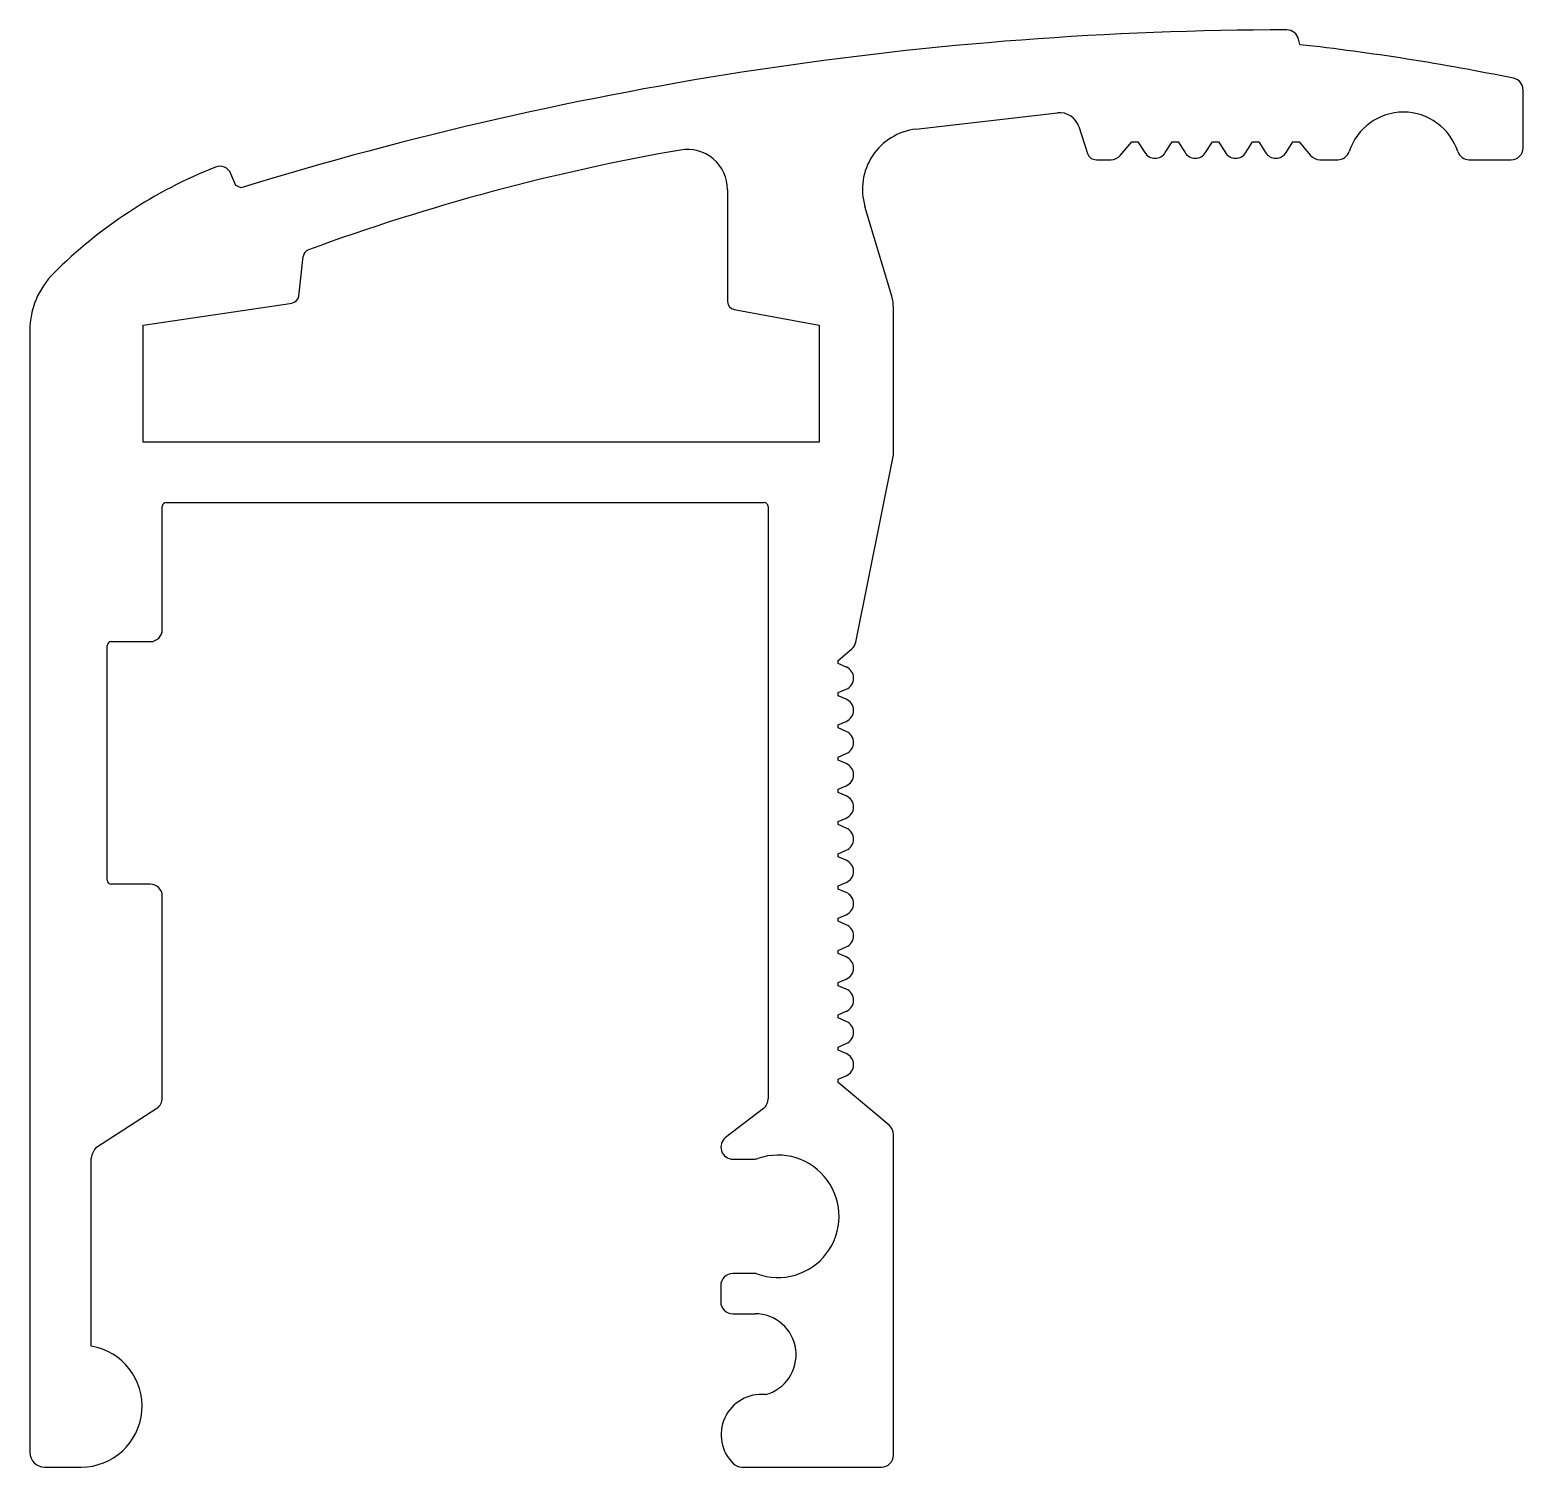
# Model space of a CAD drawing. Extents: x 396.6 to 433.8, y 480.7 to 516.5.
import ezdxf

# ---------------------------------------------------------------- set-up
doc = ezdxf.new("R2010")
doc.units = 0
doc.layers.get('0').update_dxf_attribs({"linetype": 'CONTINUOUS'})

msp = doc.modelspace()

# ---------------------------------------------------------------- linework, layer by layer
for p, q in [((428.212, 516.126), (428.182, 516.259)), ((433.772, 513.562), (433.772, 514.996)), ((418.659, 514.023), (422.181, 514.429)), ((422.714, 514.087), (422.933, 513.421)), ((423.745, 513.369), (424.033, 513.712)), ((424.033, 513.712), (424.186, 513.712)), ((424.186, 513.712), (424.356, 513.44)), ((424.865, 513.44), (425.035, 513.712)), ((425.035, 513.712), (425.188, 513.712)), ((425.188, 513.712), (425.358, 513.44)), ((425.867, 513.44), (426.037, 513.712)), ((426.037, 513.712), (426.19, 513.712)), ((426.19, 513.712), (426.36, 513.44)), ((426.869, 513.44), (427.039, 513.712)), ((427.039, 513.712), (427.192, 513.712)), ((427.192, 513.712), (427.362, 513.44)), ((427.871, 513.44), (428.041, 513.712)), ((428.041, 513.712), (428.194, 513.712)), ((428.194, 513.712), (428.482, 513.369)), ((401.733, 512.621), (401.61, 512.916)), ((423.151, 513.262), (423.515, 513.262)), ((428.711, 513.262), (429.158, 513.262)), ((432.429, 513.262), (433.472, 513.262)), ((401.864, 512.567), (401.733, 512.621)), ((413.971, 512.517), (413.971, 509.733)), ((418.057, 509.867), (417.39, 512.101)), ((403.297, 509.872), (403.41, 510.856)), ((399.426, 509.143), (403.135, 509.698)), ((418.099, 505.923), (418.099, 509.581)), ((414.135, 509.536), (416.252, 509.143)), ((396.606, 509.017), (396.606, 481.095)), ((399.426, 506.237), (399.426, 509.143)), ((416.252, 509.143), (416.252, 506.237)), ((416.252, 506.237), (399.426, 506.237)), ((417.164, 501.263), (418.099, 505.923)), ((400.002, 504.735), (414.881, 504.735)), ((399.902, 501.574), (399.902, 504.634)), ((414.981, 504.634), (414.981, 489.896)), ((398.532, 495.337), (398.532, 501.174)), ((398.633, 501.274), (399.602, 501.274)), ((416.721, 500.805), (417.063, 501.092)), ((416.721, 500.729), (416.721, 500.805)), ((416.924, 500.642), (416.721, 500.729)), ((416.721, 500.004), (416.924, 500.09)), ((416.721, 499.927), (416.721, 500.004)), ((416.924, 499.841), (416.721, 499.927)), ((416.721, 499.202), (416.924, 499.288)), ((416.721, 499.125), (416.721, 499.202)), ((416.924, 499.039), (416.721, 499.125)), ((416.721, 498.401), (416.924, 498.487)), ((416.721, 498.324), (416.721, 498.401)), ((416.924, 498.238), (416.721, 498.324)), ((416.721, 497.599), (416.924, 497.685)), ((416.721, 497.522), (416.721, 497.599)), ((416.924, 497.436), (416.721, 497.522)), ((416.721, 496.798), (416.924, 496.884)), ((416.721, 496.721), (416.721, 496.798)), ((416.924, 496.635), (416.721, 496.721)), ((416.721, 495.996), (416.924, 496.082)), ((416.721, 495.919), (416.721, 495.996)), ((416.924, 495.833), (416.721, 495.919)), ((399.602, 495.237), (398.633, 495.237)), ((416.721, 495.194), (416.924, 495.281)), ((416.721, 495.118), (416.721, 495.194)), ((416.924, 495.032), (416.721, 495.118)), ((399.902, 489.916), (399.902, 494.937)), ((416.721, 494.393), (416.924, 494.479)), ((416.721, 494.316), (416.721, 494.393)), ((416.924, 494.23), (416.721, 494.316)), ((416.721, 493.591), (416.924, 493.678)), ((416.721, 493.515), (416.721, 493.591)), ((416.924, 493.428), (416.721, 493.515)), ((416.721, 492.79), (416.924, 492.876)), ((416.721, 492.713), (416.721, 492.79)), ((416.924, 492.627), (416.721, 492.713)), ((416.721, 491.988), (416.924, 492.075)), ((416.721, 491.912), (416.721, 491.988)), ((416.924, 491.825), (416.721, 491.912)), ((416.721, 491.187), (416.924, 491.273)), ((416.721, 491.11), (416.721, 491.187)), ((416.924, 491.024), (416.721, 491.11)), ((416.721, 490.385), (416.924, 490.471)), ((416.721, 490.308), (416.721, 490.385)), ((417.991, 489.243), (416.721, 490.308)), ((398.265, 488.699), (399.764, 489.663)), ((414.864, 489.657), (413.922, 488.935)), ((418.099, 481.035), (418.099, 489.013)), ((398.133, 483.745), (398.133, 488.421)), ((414.105, 488.397), (414.627, 488.397)), ((414.662, 485.552), (414.101, 485.552)), ((413.801, 485.252), (413.801, 484.85)), ((414.101, 484.55), (414.655, 484.55)), ((396.966, 480.735), (397.883, 480.735)), ((414.328, 480.735), (417.799, 480.735))]:
    msp.add_line(p, q)
for centre, radius, start, end in [((427.979, 427.701), 88.793, 90.05767, 107.10413), ((427.889, 516.194), 0.3, 12.5785, 90.0577), ((421.749, 457.699), 58.783, 78.43676, 83.68777), ((433.472, 514.996), 0.3, 360, 78.4368), ((422.238, 513.931), 0.501, 18.1303, 96.5665), ((430.794, 513.026), 1.421, 18.1437, 161.8563), ((418.83, 512.53), 1.503, 96.5665, 196.6158), ((421.978, 460.766), 53.531, 99.8748, 110.1469), ((412.969, 512.517), 1.002, 0, 99.8748), ((423.151, 513.492), 0.23, 198.1303, 270), ((423.515, 513.562), 0.3, 270, 320), ((424.611, 513.598), 0.3, 211.8743, 328.1257), ((425.612, 513.598), 0.3, 211.8743, 328.1257), ((426.614, 513.598), 0.3, 211.8743, 328.1257), ((427.616, 513.598), 0.3, 211.8743, 328.1257), ((428.711, 513.562), 0.3, 220, 270), ((429.158, 513.562), 0.3, 270, 341.8563), ((432.429, 513.562), 0.3, 198.1437, 270), ((433.472, 513.562), 0.3, 270, 0), ((405.662, 501.932), 12, 111.7157, 134.8821), ((401.333, 512.801), 0.3, 22.5041, 111.7157), ((403.609, 510.833), 0.2, 110.1469, 173.4216), ((398.606, 509.017), 2, 134.8821, 180), ((403.098, 509.895), 0.2, 280.7394, 353.4216), ((414.172, 509.733), 0.2, 180, 259.4692), ((417.097, 509.581), 1.002, 0, 16.6158), ((400.002, 504.634), 0.1, 90, 180), ((414.881, 504.634), 0.1, 0, 90), ((399.602, 501.574), 0.3, 270, 0), ((398.633, 501.174), 0.1, 90, 180), ((416.87, 501.322), 0.3, 310, 348.6639), ((416.807, 500.366), 0.3, 292.9804, 67.0196), ((416.807, 499.565), 0.3, 292.9804, 67.0196), ((416.807, 498.763), 0.3, 292.9804, 67.0196), ((416.807, 497.962), 0.3, 292.9804, 67.0196), ((416.807, 497.16), 0.3, 292.9804, 67.0196), ((416.807, 496.358), 0.3, 292.9804, 67.0196), ((416.807, 495.557), 0.3, 292.9804, 67.0196), ((398.633, 495.337), 0.1, 180, 270), ((399.602, 494.937), 0.3, 0, 90), ((416.807, 494.755), 0.3, 292.9804, 67.0196), ((416.807, 493.954), 0.3, 292.9804, 67.0196), ((416.807, 493.152), 0.3, 292.9804, 67.0196), ((416.807, 492.351), 0.3, 292.9804, 67.0196), ((416.807, 491.549), 0.3, 292.9804, 67.0196), ((416.807, 490.748), 0.3, 292.9804, 67.0196), ((399.602, 489.916), 0.3, 302.7422, 0), ((414.681, 489.896), 0.3, 307.4822, 360), ((417.799, 489.013), 0.3, 360, 50), ((414.105, 488.697), 0.3, 127.4822, 270), ((398.63, 488.357), 0.501, 136.8768, 172.5641), ((414.627, 488.697), 0.3, 270, 289.0845), ((415.223, 486.975), 1.523, 249.7633, 109.0845), ((414.101, 485.252), 0.3, 90, 179.9412), ((414.662, 485.452), 0.1, 69.7633, 90), ((414.101, 484.85), 0.3, 179.9412, 270), ((414.655, 483.528), 1.022, 284.5206, 90), ((397.883, 482.25), 1.515, 270, 80.4774), ((414.812, 481.543), 1.001, 84.3039, 226.4069), ((396.966, 481.095), 0.36, 180, 270), ((417.799, 481.035), 0.3, 270, 0), ((414.328, 481.035), 0.3, 226.4069, 270)]:
    msp.add_arc(centre, radius, start, end)

doc.saveas('drawing.dxf')
